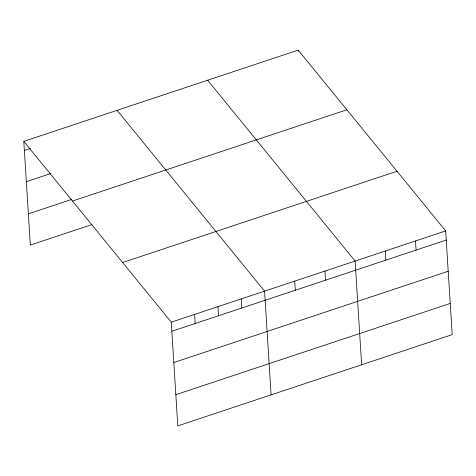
<?xml version="1.0" encoding="UTF-8"?>
<svg xmlns="http://www.w3.org/2000/svg" width="476" height="476" viewBox="0 0 476 476"><rect width="100%" height="100%" fill="white"/><g stroke="black" fill="none" stroke-linecap="round" stroke-linejoin="round"><path stroke-width="0.71" d="M23.8 141.354L298.208 50.105L445.673 230.931L452.2 334.646L177.792 425.895L171.271 322.181L23.8 141.354L30.327 245.069L92.064 224.535M24.371 150.464L30.547 148.411M26.335 181.683L51.033 173.466M28.364 213.849L71.578 199.474M72.465 201.027L346.873 109.777M122.606 262.508L397.008 171.259M171.271 322.181L445.673 230.931M171.842 331.284L446.25 240.035M173.805 362.51L448.213 271.255M175.828 394.675L450.237 303.426M207.649 80.218L355.12 261.044L361.647 364.759M117.096 110.331L264.567 291.157L271.094 394.866M415.488 240.969L416.066 250.073M385.304 251.007L385.881 260.11M324.935 271.082L325.507 280.185M298.208 50.105L298.291 51.509M294.751 281.12L295.322 290.223M241.243 298.91L241.814 308.02M217.919 306.669L218.49 315.772M194.595 314.428L195.166 323.531"/></g></svg>
